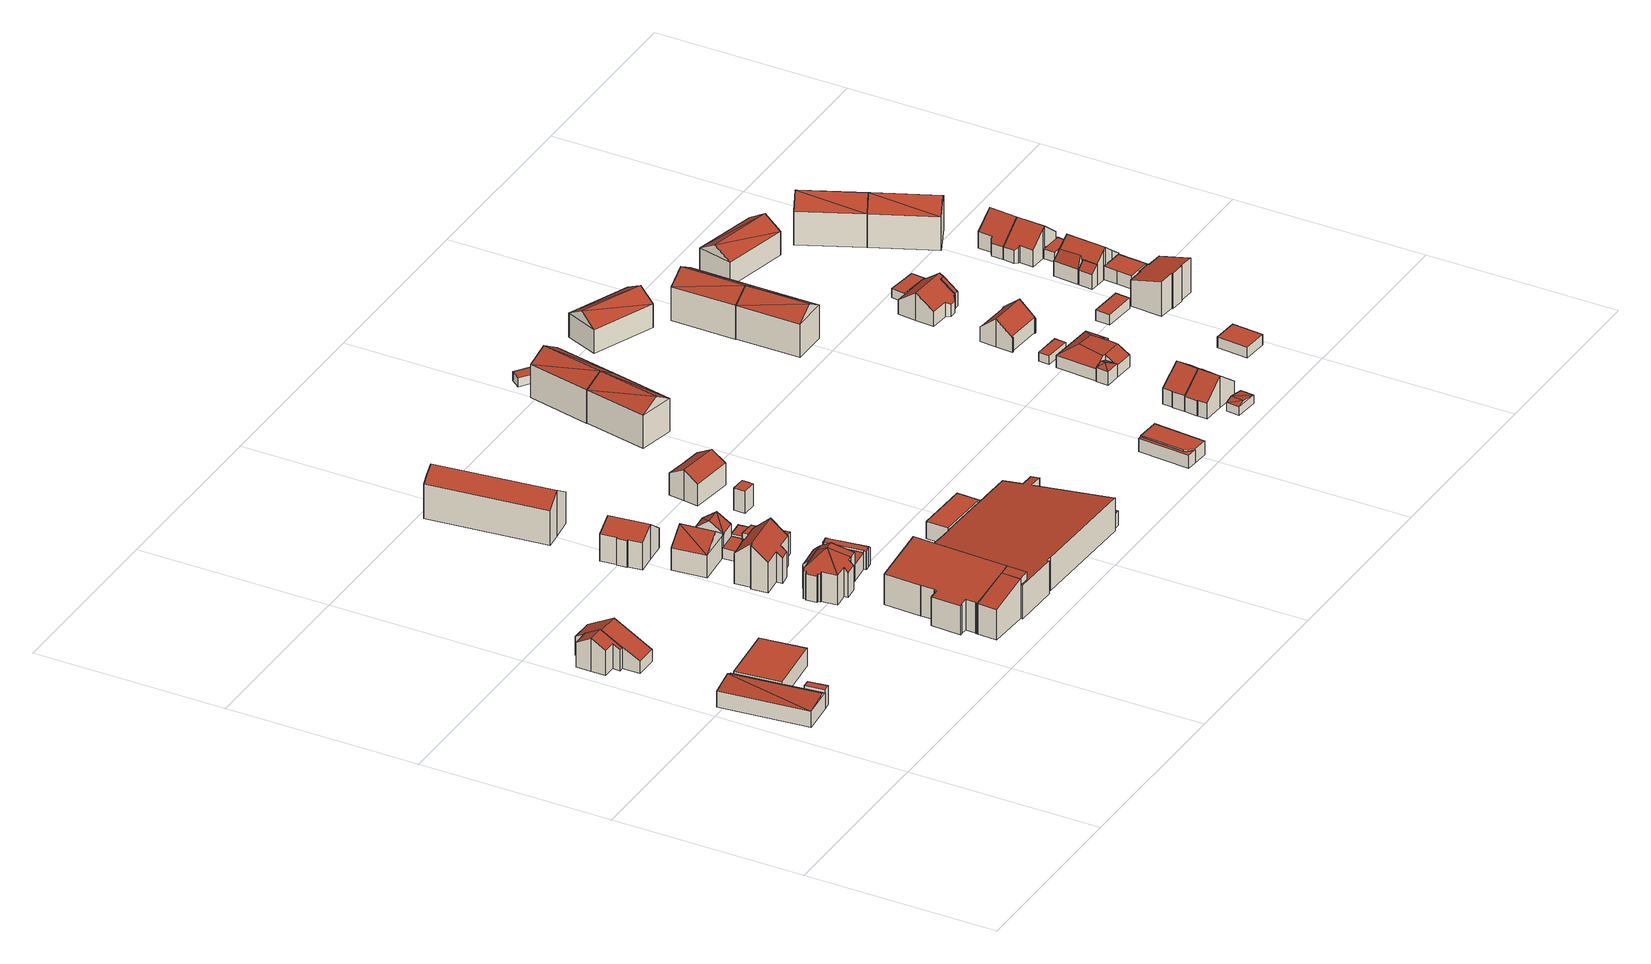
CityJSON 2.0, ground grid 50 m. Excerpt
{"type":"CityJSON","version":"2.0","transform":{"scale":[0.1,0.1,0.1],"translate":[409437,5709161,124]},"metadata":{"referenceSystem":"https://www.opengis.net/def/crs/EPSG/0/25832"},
"CityObjects":{
"building1":{"type":"Building","attributes":{"Gemeindeschluessel":"05978036","Geometrietyp2DReferenz":"3000","function":"31001_2000"},"children":["building1-1","building1-2"]},
"building1-1":{"type":"BuildingPart","attributes":{"roofType":"3100","measuredHeight":5.03},"parents":["building1"],"geometry":[{"type":"MultiSurface","lod":"2","boundaries":[[[0,1,2,3]],[[1,4,5,2]],[[6,7,8,9]],[[7,10,11,8]],[[10,12,13,11]],[[12,0,3,13]],[[12,14,6,4,1,0]],[[12,15,14]],[[7,14,15]],[[15,10,7]],[[6,14,7]],[[15,12,10]],[[3,2,5,9,8,11,13]],[[9,5,4,6]]],"semantics":{"surfaces":[{"type":"WallSurface"},{"type":"RoofSurface"},{"type":"GroundSurface"},{"type":"ClosureSurface"}],"values":[0,0,0,0,0,0,1,1,1,1,0,0,2,3]}}]},
"building1-2":{"type":"BuildingPart","attributes":{"roofType":"1000","measuredHeight":5.09},"parents":["building1"],"geometry":[{"type":"MultiSurface","lod":"2","boundaries":[[[16,17,18,5,4]],[[17,19,20,18]],[[19,21,6,9,20]],[[21,19,17,16]],[[5,18,20,9]],[[4,6,21,16]],[[4,5,9,6]]],"semantics":{"surfaces":[{"type":"WallSurface"},{"type":"RoofSurface"},{"type":"GroundSurface"},{"type":"ClosureSurface"}],"values":[0,0,0,1,2,0,3]}}]},
"building2":{"type":"Building","attributes":{"Gemeindeschluessel":"05978036","Geometrietyp2DReferenz":"3000","function":"51009_1610","roofType":"1000","measuredHeight":4.84},"geometry":[{"type":"MultiSurface","lod":"2","boundaries":[[[22,23,24,3]],[[23,25,26,24]],[[25,27,2,26]],[[27,22,3,2]],[[27,25,23,22]],[[3,24,26,2]]],"semantics":{"surfaces":[{"type":"WallSurface"},{"type":"RoofSurface"},{"type":"GroundSurface"}],"values":[0,0,0,0,1,2]}}]},
"building3":{"type":"Building","attributes":{"Gemeindeschluessel":"05978036","Geometrietyp2DReferenz":"3000","function":"31001_1000"},"children":["building3-1","building3-2"]},
"building3-1":{"type":"BuildingPart","attributes":{"roofType":"3100","measuredHeight":8.89},"parents":["building3"],"geometry":[{"type":"MultiSurface","lod":"2","boundaries":[[[28,29,30]],[[31,32,33,34]],[[32,35,36,33]],[[35,37,38,36]],[[37,39,40,38]],[[39,41,42,40]],[[41,28,30,42]],[[37,35,32,31,43,44,45]],[[45,28,41,39,37]],[[30,46,47,34,33,36,38,40,42]],[[48,29,28,45]],[[46,30,29,48]],[[44,48,45]],[[31,34,47,43]],[[43,47,46,48,44]]],"semantics":{"surfaces":[{"type":"WallSurface"},{"type":"RoofSurface"},{"type":"GroundSurface"},{"type":"ClosureSurface"}],"values":[0,0,0,0,0,0,0,1,1,2,0,3,0,3,3]}}]},
"building3-2":{"type":"BuildingPart","attributes":{"roofType":"3100","measuredHeight":8.89},"parents":["building3"],"geometry":[{"type":"MultiSurface","lod":"2","boundaries":[[[49,50,51,52]],[[50,53,54,51]],[[53,55,56,54]],[[55,57,31,34,56]],[[29,58,59,30]],[[58,49,52,59]],[[60,57,55,53]],[[53,50,49,58,29,48,44,60]],[[52,51,54,56,34,47,46,30,59]],[[43,31,57,60]],[[47,34,31,43]],[[44,43,60]],[[29,30,46,48]],[[48,46,47,43,44]]],"semantics":{"surfaces":[{"type":"WallSurface"},{"type":"RoofSurface"},{"type":"GroundSurface"},{"type":"ClosureSurface"}],"values":[0,0,0,0,0,0,1,1,2,0,3,0,3,3]}}]},
"building4":{"type":"Building","attributes":{"Gemeindeschluessel":"05978036","Geometrietyp2DReferenz":"3000","function":"31001_1000","roofType":"3100","measuredHeight":11.8},"geometry":[{"type":"MultiSurface","lod":"2","boundaries":[[[61,62,63,64]],[[62,65,66,63]],[[65,67,68,66]],[[67,69,70,68]],[[69,71,72,70]],[[71,73,74,72]],[[73,75,76,74]],[[75,77,78,76]],[[77,79,80,78]],[[79,81,82,80]],[[81,83,84,82]],[[83,85,86,84]],[[85,87,88,86]],[[87,89,90,88]],[[89,91,92,90]],[[91,93,94,92]],[[93,95,96,94]],[[95,61,64,96]],[[91,89,87,85,83,81,79,77,75,73,71]],[[71,69,67,65,62,61,95,93,91]],[[64,63,66,68,70,72,74,76,78,80,82,84,86,88,90,92,94,96]]],"semantics":{"surfaces":[{"type":"WallSurface"},{"type":"RoofSurface"},{"type":"GroundSurface"}],"values":[0,0,0,0,0,0,0,0,0,0,0,0,0,0,0,0,0,0,1,1,2]}}]},
"building5":{"type":"Building","attributes":{"Gemeindeschluessel":"05978036","Geometrietyp2DReferenz":"3000","function":"31001_1000"},"children":["building5-1","building5-2","building5-3","building5-4"]},
"building5-1":{"type":"BuildingPart","attributes":{"roofType":"3200","measuredHeight":12.11},"parents":["building5"],"geometry":[{"type":"MultiSurface","lod":"2","boundaries":[[[97,98,99,100]],[[98,101,102,99]],[[101,103,104,102]],[[103,105,106,104]],[[105,107,108,106]],[[107,109,110,108]],[[109,111,112,110]],[[111,113,114,112]],[[113,115,116,114]],[[115,117,118,116]],[[117,119,120,118]],[[121,122,123,124,125]],[[122,126,127,123]],[[126,128,129,127]],[[128,97,100,129]],[[121,130,131]],[[117,115,113,111,109,107,105,103,101,132]],[[130,133,132,131]],[[133,119,117,132]],[[122,121,131,132]],[[101,98,97,128,126,122,132]],[[100,99,102,104,106,108,110,112,114,116,118,120,134,135,124,123,127,129]],[[134,120,119,133]],[[134,133,130,136,135]],[[125,136,130,121]],[[124,135,136,125]]],"semantics":{"surfaces":[{"type":"WallSurface"},{"type":"RoofSurface"},{"type":"GroundSurface"},{"type":"ClosureSurface"}],"values":[0,0,0,0,0,0,0,0,0,0,0,0,0,0,0,1,1,1,1,1,1,2,3,3,0,3]}}]},
"building5-2":{"type":"BuildingPart","attributes":{"roofType":"2100","measuredHeight":7.97},"parents":["building5"],"geometry":[{"type":"MultiSurface","lod":"2","boundaries":[[[137,138,139,140,141]],[[142,143,120,119]],[[142,137,141,143]],[[142,119,130,138,137]],[[141,140,135,134,120,143]],[[136,139,138,130]],[[140,139,136,135]],[[133,130,119]],[[119,120,134,133]],[[134,135,136,130,133]]],"semantics":{"surfaces":[{"type":"WallSurface"},{"type":"RoofSurface"},{"type":"GroundSurface"},{"type":"ClosureSurface"}],"values":[0,0,0,1,2,0,3,0,3,3]}}]},
"building5-3":{"type":"BuildingPart","attributes":{"roofType":"5000","measuredHeight":5.47},"parents":["building5"],"geometry":[{"type":"MultiSurface","lod":"2","boundaries":[[[144,145,146,147,148]],[[149,150,151,152,153]],[[150,154,155,151]],[[154,156,157,155]],[[156,158,159,157]],[[158,160,161,159]],[[160,162,163,161]],[[162,164,165,163]],[[164,166,167,165]],[[166,168,169,167]],[[168,170,171,169]],[[170,172,173,171]],[[172,144,148,173]],[[170,168,166,164,162,160,158,156]],[[156,154,150,149,174,145,144,172,170]],[[147,175,152,151,155,157,159,161,163,165,167,169,171,173,148]],[[176,146,145,174]],[[176,175,147,146]],[[149,153,176,174]],[[153,152,175,176]]],"semantics":{"surfaces":[{"type":"WallSurface"},{"type":"RoofSurface"},{"type":"GroundSurface"},{"type":"ClosureSurface"}],"values":[0,0,0,0,0,0,0,0,0,0,0,0,0,1,1,2,0,3,0,3]}}]},
"building5-4":{"type":"BuildingPart","attributes":{"roofType":"1000","measuredHeight":4.48},"parents":["building5"],"geometry":[{"type":"MultiSurface","lod":"2","boundaries":[[[146,125,124,147]],[[139,177,178,140]],[[177,179,180,178]],[[179,153,152,180]],[[153,179,177,139,136,125,146,176]],[[175,147,124,135,140,178,180,152]],[[147,175,176,146]],[[135,124,125,136]],[[140,135,136,139]],[[175,152,153,176]]],"semantics":{"surfaces":[{"type":"WallSurface"},{"type":"RoofSurface"},{"type":"GroundSurface"},{"type":"ClosureSurface"}],"values":[0,0,0,0,1,2,3,3,3,3]}}]},
"building6":{"type":"Building","attributes":{"Gemeindeschluessel":"05978036","Geometrietyp2DReferenz":"3000","function":"31001_1000","roofType":"3100","measuredHeight":9.4},"geometry":[{"type":"MultiSurface","lod":"2","boundaries":[[[181,182,183,184]],[[182,185,186,183]],[[185,187,188,186]],[[187,189,190,188]],[[189,191,192,190]],[[191,193,194,192]],[[193,195,196,194]],[[195,197,198,196]],[[197,199,200,198]],[[199,181,184,200]],[[195,193,191,189]],[[189,187,185,182,181,199,197,195]],[[184,183,186,188,190,192,194,196,198,200]]],"semantics":{"surfaces":[{"type":"WallSurface"},{"type":"RoofSurface"},{"type":"GroundSurface"}],"values":[0,0,0,0,0,0,0,0,0,0,1,1,2]}}]},
"building7":{"type":"Building","attributes":{"Gemeindeschluessel":"05978036","Geometrietyp2DReferenz":"3000","function":"31001_1000"},"children":["building7-1","building7-2"]},
"building7-1":{"type":"BuildingPart","attributes":{"roofType":"3100","measuredHeight":8.68},"parents":["building7"],"geometry":[{"type":"MultiSurface","lod":"2","boundaries":[[[201,202,203,204]],[[201,205,206,202]],[[205,207,208,206]],[[205,201,209]],[[204,207,210]],[[201,210,209]],[[210,201,204]],[[209,207,205]],[[207,209,210]],[[203,202,206,208]],[[204,203,208,207]]],"semantics":{"surfaces":[{"type":"WallSurface"},{"type":"RoofSurface"},{"type":"GroundSurface"},{"type":"ClosureSurface"}],"values":[0,0,0,0,0,1,1,1,1,2,3]}}]},
"building7-2":{"type":"BuildingPart","attributes":{"roofType":"3100","measuredHeight":9.6},"parents":["building7"],"geometry":[{"type":"MultiSurface","lod":"2","boundaries":[[[211,212,213,214]],[[212,204,203,213]],[[207,215,216,208]],[[215,217,218,216]],[[217,211,214,218]],[[217,219,220]],[[220,211,217]],[[212,219,221,207,204]],[[212,220,219]],[[215,221,219,217]],[[207,221,215]],[[211,220,212]],[[214,213,203,208,216,218]],[[208,203,204,207]]],"semantics":{"surfaces":[{"type":"WallSurface"},{"type":"RoofSurface"},{"type":"GroundSurface"},{"type":"ClosureSurface"}],"values":[0,0,0,0,0,1,1,1,1,0,0,0,2,3]}}]},
"building8":{"type":"Building","attributes":{"Geometrietyp2DReferenz":"3000","Gemeindeschluessel":"05978036","function":"31001_2460","roofType":"1000","measuredHeight":2.81},"geometry":[{"type":"MultiSurface","lod":"2","boundaries":[[[222,223,216,224]],[[223,225,206,216]],[[225,226,227,206]],[[226,228,229,227]],[[228,222,224,229]],[[228,226,225,223,222]],[[224,216,206,227,229]]],"semantics":{"surfaces":[{"type":"WallSurface"},{"type":"RoofSurface"},{"type":"GroundSurface"}],"values":[0,0,0,0,0,1,2]}}]},
"building9":{"type":"Building","attributes":{"Gemeindeschluessel":"05978036","Geometrietyp2DReferenz":"3000","function":"31001_9998","roofType":"2100","measuredHeight":6},"geometry":[{"type":"MultiSurface","lod":"2","boundaries":[[[230,231,232,233]],[[231,234,235,232]],[[234,236,237,235]],[[236,230,233,237]],[[236,234,231,230]],[[233,232,235,237]]],"semantics":{"surfaces":[{"type":"WallSurface"},{"type":"RoofSurface"},{"type":"GroundSurface"}],"values":[0,0,0,0,1,2]}}]},
"building10":{"type":"Building","attributes":{"Gemeindeschluessel":"05978036","Geometrietyp2DReferenz":"3000","function":"31001_9998","roofType":"1000","measuredHeight":6},"geometry":[{"type":"MultiSurface","lod":"2","boundaries":[[[238,239,240,241]],[[239,242,243,240]],[[242,244,245,243]],[[244,246,247,245]],[[246,248,249,247]],[[248,238,241,249]],[[248,246,244,242,239,238]],[[241,240,243,245,247,249]]],"semantics":{"surfaces":[{"type":"WallSurface"},{"type":"RoofSurface"},{"type":"GroundSurface"}],"values":[0,0,0,0,0,0,1,2]}}]},
"building11":{"type":"Building","attributes":{"Gemeindeschluessel":"05978036","Geometrietyp2DReferenz":"3000","function":"51009_1610","roofType":"1000","measuredHeight":3},"geometry":[{"type":"MultiSurface","lod":"2","boundaries":[[[250,251,252,253]],[[251,254,255,252]],[[254,256,257,255]],[[256,258,259,257]],[[258,250,253,259]],[[258,256,254,251,250]],[[253,252,255,257,259]]],"semantics":{"surfaces":[{"type":"WallSurface"},{"type":"RoofSurface"},{"type":"GroundSurface"}],"values":[0,0,0,0,0,1,2]}}]},
"building12":{"type":"Building","attributes":{"Gemeindeschluessel":"05978036","Geometrietyp2DReferenz":"3000","function":"31001_2000"},"children":["building12-1","building12-2","building12-3","building12-4","building12-5"]},
"building12-1":{"type":"BuildingPart","attributes":{"roofType":"2100","measuredHeight":11.06},"parents":["building12"],"geometry":[{"type":"MultiSurface","lod":"2","boundaries":[[[260,261,262,263]],[[261,264,265,262]],[[264,266,267,265]],[[266,268,269,267]],[[268,270,271,269]],[[270,272,273,274,271]],[[275,276,277,278]],[[276,279,280,277]],[[279,281,282,280]],[[281,283,284,282]],[[283,285,286,284]],[[285,287,288,286]],[[287,289,290,288]],[[289,291,292,290]],[[291,293,294,292]],[[293,260,263,294]],[[293,291,289,287,285,283,281,279,276,275,295,296,272,270,268,266,264,261,260]],[[263,262,265,267,269,271,274,297,298,278,277,280,282,284,286,288,290,292,294]],[[299,273,272,296]],[[299,297,274,273]],[[275,278,298,295]],[[295,298,297,299,296]]],"semantics":{"surfaces":[{"type":"WallSurface"},{"type":"RoofSurface"},{"type":"GroundSurface"},{"type":"ClosureSurface"}],"values":[0,0,0,0,0,0,0,0,0,0,0,0,0,0,0,0,1,2,0,3,3,3]}}]},
"building12-2":{"type":"BuildingPart","attributes":{"roofType":"2100","measuredHeight":10.53},"parents":["building12"],"geometry":[{"type":"MultiSurface","lod":"2","boundaries":[[[300,275,278,301]],[[302,303,304,305]],[[303,300,301,304]],[[303,302,295,275,300]],[[301,278,298,305,304]],[[298,278,275,295]],[[302,305,298,295]]],"semantics":{"surfaces":[{"type":"WallSurface"},{"type":"RoofSurface"},{"type":"GroundSurface"},{"type":"ClosureSurface"}],"values":[0,0,0,1,2,3,3]}}]},
"building12-3":{"type":"BuildingPart","attributes":{"roofType":"2100","measuredHeight":8.98},"parents":["building12"],"geometry":[{"type":"MultiSurface","lod":"2","boundaries":[[[273,306,307,274]],[[306,308,309,307]],[[308,310,311,309]],[[310,312,313,311]],[[314,315,316,317]],[[315,318,319,316]],[[318,320,321,319]],[[320,322,323,321]],[[322,324,325,323]],[[324,326,327,325]],[[326,328,329,327]],[[328,330,331,329]],[[330,332,333,331]],[[332,334,335,333]],[[334,336,337,335]],[[336,338,339,337]],[[338,340,341,339]],[[340,342,305,341]],[[342,340,338,336,334,332,330,328,326,324,322,320,318,315,314,312,310,308,306,273,299,343]],[[344,297,274,307,309,311,313,317,316,319,321,323,325,327,329,331,333,335,337,339,341,305]],[[299,297,344,343]],[[273,274,297,299]],[[317,313,312,314]],[[344,305,342,343]]],"semantics":{"surfaces":[{"type":"WallSurface"},{"type":"RoofSurface"},{"type":"GroundSurface"},{"type":"ClosureSurface"}],"values":[0,0,0,0,0,0,0,0,0,0,0,0,0,0,0,0,0,0,1,2,3,3,3,3]}}]},
"building12-4":{"type":"BuildingPart","attributes":{"roofType":"2100","measuredHeight":11.06},"parents":["building12"],"geometry":[{"type":"MultiSurface","lod":"2","boundaries":[[[296,295,302,345]],[[344,305,298,297]],[[302,342,343,345]],[[342,305,344,343]],[[295,298,305,342,302]],[[297,298,295,296,299]],[[343,299,296,345]],[[343,344,297,299]]],"semantics":{"surfaces":[{"type":"RoofSurface"},{"type":"GroundSurface"},{"type":"WallSurface"},{"type":"ClosureSurface"}],"values":[0,1,2,3,3,3,2,3]}}]},
"building12-5":{"type":"BuildingPart","attributes":{"roofType":"1000","measuredHeight":4.68},"parents":["building12"],"geometry":[{"type":"MultiSurface","lod":"2","boundaries":[[[346,347,348,313,312]],[[347,349,350,348]],[[349,351,352,350]],[[351,353,314,317,352]],[[353,351,349,347,346]],[[313,348,350,352,317]],[[312,314,353,346]],[[312,313,317,314]]],"semantics":{"surfaces":[{"type":"WallSurface"},{"type":"RoofSurface"},{"type":"GroundSurface"},{"type":"ClosureSurface"}],"values":[0,0,0,0,1,2,0,3]}}]},
"building13":{"type":"Building","attributes":{"Gemeindeschluessel":"05978036","Geometrietyp2DReferenz":"3000","function":"31001_1000","roofType":"3100","measuredHeight":12.17},"geometry":[{"type":"MultiSurface","lod":"2","boundaries":[[[354,355,356,357]],[[355,358,359,356]],[[358,360,361,359]],[[360,362,363,361]],[[362,364,365,363]],[[364,366,367,365]],[[366,368,369,367]],[[368,370,371,369]],[[370,354,357,371]],[[366,364,362,360,358,355]],[[355,354,370,368,366]],[[357,356,359,361,363,365,367,369,371]]],"semantics":{"surfaces":[{"type":"WallSurface"},{"type":"RoofSurface"},{"type":"GroundSurface"}],"values":[0,0,0,0,0,0,0,0,0,1,1,2]}}]},
"building14":{"type":"Building","attributes":{"Gemeindeschluessel":"05978036","Geometrietyp2DReferenz":"3000","function":"31001_9998"},"children":["building14-1","building14-2"]},
"building14-1":{"type":"BuildingPart","attributes":{"roofType":"9999","measuredHeight":6},"parents":["building14"],"geometry":[{"type":"MultiSurface","lod":"2","boundaries":[[[372,373,374,375,376]],[[376,375,377,378]],[[375,374,379,377]],[[374,373,380,381,379]],[[382,380,373,372]],[[372,376,378,383,382]],[[382,383,381,380]],[[378,377,379,381,383]]],"semantics":{"surfaces":[{"type":"RoofSurface"},{"type":"WallSurface"},{"type":"GroundSurface"}],"values":[0,1,1,1,1,1,1,2]}}]},
"building14-2":{"type":"BuildingPart","attributes":{"roofType":"2100","measuredHeight":2.49},"parents":["building14"],"geometry":[{"type":"MultiSurface","lod":"2","boundaries":[[[380,384,385,381]],[[384,386,387,385]],[[386,382,383,387]],[[382,386,384,380]],[[381,385,387,383]],[[381,383,382,380]]],"semantics":{"surfaces":[{"type":"WallSurface"},{"type":"RoofSurface"},{"type":"GroundSurface"},{"type":"ClosureSurface"}],"values":[0,0,0,1,2,3]}}]},
"building15":{"type":"Building","attributes":{"Gemeindeschluessel":"05978036","Geometrietyp2DReferenz":"3000","function":"31001_1000","roofType":"3100","measuredHeight":8.2},"geometry":[{"type":"MultiSurface","lod":"2","boundaries":[[[388,389,390,391]],[[389,392,393,390]],[[392,394,395,393]],[[394,396,397,395]],[[396,398,399,397]],[[398,400,401,399]],[[400,402,403,401]],[[402,404,405,403]],[[404,406,407,405]],[[406,388,391,407]],[[402,400,398,396,394,392,389,388]],[[388,406,404,402]],[[391,390,393,395,397,399,401,403,405,407]]],"semantics":{"surfaces":[{"type":"WallSurface"},{"type":"RoofSurface"},{"type":"GroundSurface"}],"values":[0,0,0,0,0,0,0,0,0,0,1,1,2]}}]},
"building16":{"type":"Building","attributes":{"Gemeindeschluessel":"05978036","Geometrietyp2DReferenz":"3000","function":"51009_1610","roofType":"2100","measuredHeight":3.84},"geometry":[{"type":"MultiSurface","lod":"2","boundaries":[[[408,409,410,411]],[[409,412,413,410]],[[412,414,415,413]],[[414,416,417,415]],[[416,408,411,417]],[[416,414,412,409,408]],[[411,410,413,415,417]]],"semantics":{"surfaces":[{"type":"WallSurface"},{"type":"RoofSurface"},{"type":"GroundSurface"}],"values":[0,0,0,0,0,1,2]}}]},
"building17":{"type":"Building","attributes":{"Gemeindeschluessel":"05978036","Geometrietyp2DReferenz":"3000","function":"31001_1000","roofType":"3100","measuredHeight":11.76},"geometry":[{"type":"MultiSurface","lod":"2","boundaries":[[[418,419,420,421]],[[419,422,423,420]],[[422,424,425,423]],[[424,418,421,425]],[[422,419,426]],[[418,424,427]],[[427,419,418]],[[419,427,426]],[[424,426,427]],[[426,424,422]],[[421,420,423,425]]],"semantics":{"surfaces":[{"type":"WallSurface"},{"type":"RoofSurface"},{"type":"GroundSurface"}],"values":[0,0,0,0,0,0,1,1,1,1,2]}}]},
"building18":{"type":"Building","attributes":{"Gemeindeschluessel":"05978036","Geometrietyp2DReferenz":"3000","function":"51009_1610","roofType":"1000","measuredHeight":3.51},"geometry":[{"type":"MultiSurface","lod":"2","boundaries":[[[428,429,430,431]],[[429,432,433,430]],[[432,434,435,433]],[[434,436,437,435]],[[436,428,431,437]],[[436,434,432,429,428]],[[431,430,433,435,437]]],"semantics":{"surfaces":[{"type":"WallSurface"},{"type":"RoofSurface"},{"type":"GroundSurface"}],"values":[0,0,0,0,0,1,2]}}]},
"building19":{"type":"Building","attributes":{"Gemeindeschluessel":"05978036","Geometrietyp2DReferenz":"3000","function":"31001_2000","roofType":"1000","measuredHeight":3.8},"geometry":[{"type":"MultiSurface","lod":"2","boundaries":[[[438,439,440,441]],[[439,442,435,440]],[[442,443,433,435]],[[443,444,430,433]],[[444,438,441,430]],[[444,443,442,439,438]],[[441,440,435,433,430]]],"semantics":{"surfaces":[{"type":"WallSurface"},{"type":"RoofSurface"},{"type":"GroundSurface"}],"values":[0,0,0,0,0,1,2]}}]},
"building20":{"type":"Building","attributes":{"Gemeindeschluessel":"05978036","Geometrietyp2DReferenz":"3000","function":"31001_1000","roofType":"3100","measuredHeight":11.83},"geometry":[{"type":"MultiSurface","lod":"2","boundaries":[[[424,445,446,447]],[[445,448,449,446]],[[448,418,450,449]],[[418,424,447,450]],[[448,445,451]],[[424,418,427]],[[445,427,451]],[[427,445,424]],[[451,418,448]],[[418,451,427]],[[447,446,449,450]]],"semantics":{"surfaces":[{"type":"WallSurface"},{"type":"RoofSurface"},{"type":"GroundSurface"}],"values":[0,0,0,0,0,0,1,1,1,1,2]}}]},
"building21":{"type":"Building","attributes":{"Gemeindeschluessel":"05978036","Geometrietyp2DReferenz":"3000","function":"31001_2460","roofType":"1000","measuredHeight":2.39},"geometry":[{"type":"MultiSurface","lod":"2","boundaries":[[[452,453,454,455]],[[453,456,457,454]],[[456,458,459,457]],[[458,452,455,459]],[[458,456,453,452]],[[455,454,457,459]]],"semantics":{"surfaces":[{"type":"WallSurface"},{"type":"RoofSurface"},{"type":"GroundSurface"}],"values":[0,0,0,0,1,2]}}]},
"building22":{"type":"Building","attributes":{"Gemeindeschluessel":"05978036","Geometrietyp2DReferenz":"3000","function":"31001_2460","roofType":"3100","measuredHeight":3.01},"geometry":[{"type":"MultiSurface","lod":"2","boundaries":[[[460,461,462,463]],[[461,464,465,462]],[[464,466,467,465]],[[466,460,463,467]],[[464,461,468]],[[460,466,469]],[[469,461,460]],[[461,469,468]],[[466,468,469]],[[468,466,464]],[[463,462,465,467]]],"semantics":{"surfaces":[{"type":"WallSurface"},{"type":"RoofSurface"},{"type":"GroundSurface"}],"values":[0,0,0,0,0,0,1,1,1,1,2]}}]},
"building23":{"type":"Building","attributes":{"Gemeindeschluessel":"05978036","Geometrietyp2DReferenz":"3000","function":"31001_1000","roofType":"3100","measuredHeight":8.59},"geometry":[{"type":"MultiSurface","lod":"2","boundaries":[[[470,471,472,473]],[[471,474,475,472]],[[474,476,477,475]],[[476,478,479,477]],[[478,480,481,479]],[[480,482,483,481]],[[482,484,485,483]],[[484,486,487,485]],[[486,488,489,487]],[[488,470,473,489]],[[484,482,480,478,476,474]],[[474,471,470,488,486,484]],[[473,472,475,477,479,481,483,485,487,489]]],"semantics":{"surfaces":[{"type":"WallSurface"},{"type":"RoofSurface"},{"type":"GroundSurface"}],"values":[0,0,0,0,0,0,0,0,0,0,1,1,2]}}]},
"building24":{"type":"Building","attributes":{"Gemeindeschluessel":"05978036","Geometrietyp2DReferenz":"3000","function":"31001_1000","roofType":"3100","measuredHeight":8.49},"geometry":[{"type":"MultiSurface","lod":"2","boundaries":[[[490,491,477,492]],[[491,493,475,477]],[[493,494,472,475]],[[494,495,496,472]],[[495,497,498,496]],[[497,499,500,498]],[[499,501,502,500]],[[501,503,504,502]],[[503,505,506,504]],[[505,490,492,506]],[[501,499,497,495,494,493]],[[493,491,490,505,503,501]],[[492,477,475,472,496,498,500,502,504,506]]],"semantics":{"surfaces":[{"type":"WallSurface"},{"type":"RoofSurface"},{"type":"GroundSurface"}],"values":[0,0,0,0,0,0,0,0,0,0,1,1,2]}}]},
"building25":{"type":"Building","attributes":{"Gemeindeschluessel":"05978036","Geometrietyp2DReferenz":"3000","function":"51009_1610","roofType":"5000","measuredHeight":4.5},"geometry":[{"type":"MultiSurface","lod":"2","boundaries":[[[507,508,509,510]],[[508,511,512,509]],[[511,513,514,512]],[[513,507,510,514]],[[511,508,515]],[[507,513,516]],[[516,508,507]],[[508,516,515]],[[513,515,516]],[[515,513,511]],[[510,509,512,514]]],"semantics":{"surfaces":[{"type":"WallSurface"},{"type":"RoofSurface"},{"type":"GroundSurface"}],"values":[0,0,0,0,1,0,1,1,1,1,2]}}]},
"building26":{"type":"Building","attributes":{"Gemeindeschluessel":"05978036","Geometrietyp2DReferenz":"3000","function":"31001_1000","roofType":"3100","measuredHeight":9.17},"geometry":[{"type":"MultiSurface","lod":"2","boundaries":[[[517,518,519,520]],[[518,521,522,519]],[[521,523,524,522]],[[523,517,520,524]],[[521,518,525]],[[517,523,526]],[[517,525,518]],[[525,517,526]],[[526,521,525]],[[521,526,523]],[[520,519,522,524]]],"semantics":{"surfaces":[{"type":"WallSurface"},{"type":"RoofSurface"},{"type":"GroundSurface"}],"values":[0,0,0,0,0,0,1,1,1,1,2]}}]},
"building27":{"type":"Building","attributes":{"Gemeindeschluessel":"05978036","Geometrietyp2DReferenz":"3000","function":"31001_1000","roofType":"5000","measuredHeight":5.6},"geometry":[{"type":"MultiSurface","lod":"2","boundaries":[[[527,528,529,530]],[[528,531,532,529]],[[531,533,534,532]],[[533,535,536,534]],[[535,537,538,536]],[[537,539,540,538]],[[539,541,542,540]],[[541,543,544,542]],[[543,545,546,544]],[[545,527,530,546]],[[547,548,545,543]],[[548,549,550,527,545]],[[551,537,535,552]],[[543,541,553,547]],[[553,551,552,549,548,547]],[[537,551,539]],[[539,551,553,541]],[[531,549,552,533]],[[533,552,535]],[[528,550,549,531]],[[527,550,528]],[[530,529,532,534,536,538,540,542,544,546]]],"semantics":{"surfaces":[{"type":"WallSurface"},{"type":"RoofSurface"},{"type":"GroundSurface"}],"values":[0,0,0,0,0,0,0,0,0,0,1,1,1,1,1,0,0,0,0,0,0,2]}}]},
"building28":{"type":"Building","attributes":{"Gemeindeschluessel":"05978036","Geometrietyp2DReferenz":"3000","function":"31001_2460","roofType":"1000","measuredHeight":2.3},"geometry":[{"type":"MultiSurface","lod":"2","boundaries":[[[554,555,556,557]],[[555,558,559,556]],[[558,560,561,559]],[[560,554,557,561]],[[560,558,555,554]],[[557,556,559,561]]],"semantics":{"surfaces":[{"type":"WallSurface"},{"type":"RoofSurface"},{"type":"GroundSurface"}],"values":[0,0,0,0,1,2]}}]},
"building29":{"type":"Building","attributes":{"Gemeindeschluessel":"05978036","Geometrietyp2DReferenz":"3000","function":"31001_1000","roofType":"3100","measuredHeight":11.93},"geometry":[{"type":"MultiSurface","lod":"2","boundaries":[[[562,563,564,565]],[[563,566,567,564]],[[566,568,569,567]],[[568,562,565,569]],[[566,563,570]],[[562,568,571]],[[571,563,562]],[[563,571,570]],[[568,570,571]],[[570,568,566]],[[565,564,567,569]]],"semantics":{"surfaces":[{"type":"WallSurface"},{"type":"RoofSurface"},{"type":"GroundSurface"}],"values":[0,0,0,0,0,0,1,1,1,1,2]}}]},
"building30":{"type":"Building","attributes":{"Gemeindeschluessel":"05978036","Geometrietyp2DReferenz":"3000","function":"31001_1000","roofType":"3100","measuredHeight":7.59},"geometry":[{"type":"MultiSurface","lod":"2","boundaries":[[[572,573,574,575]],[[573,576,577,574]],[[576,578,579,577]],[[578,580,581,579]],[[580,582,583,581]],[[582,584,585,583]],[[584,586,587,585]],[[586,588,589,587]],[[588,590,591,589]],[[590,592,593,591]],[[592,594,595,593]],[[594,596,597,595]],[[596,598,599,597]],[[598,572,575,599]],[[594,592,590,588,586,584,582,580]],[[580,578,576,573,572,598,596,594]],[[575,574,577,579,581,583,585,587,589,591,593,595,597,599]]],"semantics":{"surfaces":[{"type":"WallSurface"},{"type":"RoofSurface"},{"type":"GroundSurface"}],"values":[0,0,0,0,0,0,0,0,0,0,0,0,0,0,1,1,2]}}]},
"building31":{"type":"Building","attributes":{"Gemeindeschluessel":"05978036","Geometrietyp2DReferenz":"3000","function":"31001_1000","roofType":"3100","measuredHeight":11.95},"geometry":[{"type":"MultiSurface","lod":"2","boundaries":[[[568,600,601,602]],[[600,603,604,601]],[[603,562,605,604]],[[562,568,602,605]],[[603,600,606]],[[568,562,571]],[[600,571,606]],[[571,600,568]],[[606,562,603]],[[562,606,571]],[[602,601,604,605]]],"semantics":{"surfaces":[{"type":"WallSurface"},{"type":"RoofSurface"},{"type":"GroundSurface"}],"values":[0,0,0,0,0,0,1,1,1,1,2]}}]},
"building32":{"type":"Building","attributes":{"Gemeindeschluessel":"05978036","Geometrietyp2DReferenz":"3000","function":"31001_2460","roofType":"1000","measuredHeight":2.82},"geometry":[{"type":"MultiSurface","lod":"2","boundaries":[[[607,608,609,610]],[[608,611,612,609]],[[611,613,614,612]],[[613,607,610,614]],[[613,611,608,607]],[[610,609,612,614]]],"semantics":{"surfaces":[{"type":"WallSurface"},{"type":"RoofSurface"},{"type":"GroundSurface"}],"values":[0,0,0,0,1,2]}}]},
"building33":{"type":"Building","attributes":{"Gemeindeschluessel":"05978036","Geometrietyp2DReferenz":"3000","function":"31001_1000","roofType":"3100","measuredHeight":7.46},"geometry":[{"type":"MultiSurface","lod":"2","boundaries":[[[615,616,617,618]],[[616,619,620,617]],[[619,621,622,620]],[[621,623,624,622]],[[623,625,626,624]],[[625,627,628,626]],[[627,629,630,628]],[[629,631,632,630]],[[631,633,634,632]],[[633,635,636,634]],[[635,637,638,636]],[[637,615,618,638]],[[633,631,629,627,625,623,621,619,616,615]],[[615,637,635,633]],[[618,617,620,622,624,626,628,630,632,634,636,638]]],"semantics":{"surfaces":[{"type":"WallSurface"},{"type":"RoofSurface"},{"type":"GroundSurface"}],"values":[0,0,0,0,0,0,0,0,0,0,0,0,1,1,2]}}]},
"building34":{"type":"Building","attributes":{"Gemeindeschluessel":"05978036","Geometrietyp2DReferenz":"3000","function":"51009_1610","roofType":"2100","measuredHeight":6.76},"geometry":[{"type":"MultiSurface","lod":"2","boundaries":[[[639,640,641,642]],[[640,643,644,641]],[[643,645,646,644]],[[645,639,642,646]],[[645,643,640,639]],[[642,641,644,646]]],"semantics":{"surfaces":[{"type":"WallSurface"},{"type":"RoofSurface"},{"type":"GroundSurface"}],"values":[0,0,0,0,1,2]}}]},
"building35":{"type":"Building","attributes":{"Gemeindeschluessel":"05978036","Geometrietyp2DReferenz":"3000","function":"31001_2460","roofType":"1000","measuredHeight":2.74},"geometry":[{"type":"MultiSurface","lod":"2","boundaries":[[[647,648,649,650]],[[648,651,652,649]],[[651,653,654,652]],[[653,647,650,654]],[[653,651,648,647]],[[650,649,652,654]]],"semantics":{"surfaces":[{"type":"WallSurface"},{"type":"RoofSurface"},{"type":"GroundSurface"}],"values":[0,0,0,0,1,2]}}]},
"building36":{"type":"Building","attributes":{"Gemeindeschluessel":"05978036","Geometrietyp2DReferenz":"3000","function":"31001_2460","roofType":"1000","measuredHeight":2.51},"geometry":[{"type":"MultiSurface","lod":"2","boundaries":[[[655,656,657,658]],[[656,659,660,657]],[[659,661,662,660]],[[661,655,658,662]],[[661,659,656,655]],[[658,657,660,662]]],"semantics":{"surfaces":[{"type":"WallSurface"},{"type":"RoofSurface"},{"type":"GroundSurface"}],"values":[0,0,0,0,1,2]}}]},
"building37":{"type":"Building","attributes":{"Gemeindeschluessel":"05978036","Geometrietyp2DReferenz":"3000","function":"31001_1000","roofType":"2100","measuredHeight":9.49},"geometry":[{"type":"MultiSurface","lod":"2","boundaries":[[[663,664,665,666]],[[664,667,668,665]],[[667,669,670,668]],[[669,671,672,670]],[[671,673,674,672]],[[673,675,676,674]],[[675,677,678,676]],[[677,679,680,678]],[[679,681,682,680]],[[681,683,684,682]],[[683,685,686,684]],[[685,663,666,686]],[[685,683,681,679,677,675,673,671,669,667,664,663]],[[666,665,668,670,672,674,676,678,680,682,684,686]]],"semantics":{"surfaces":[{"type":"WallSurface"},{"type":"RoofSurface"},{"type":"GroundSurface"}],"values":[0,0,0,0,0,0,0,0,0,0,0,0,1,2]}}]},
"building38":{"type":"Building","attributes":{"Gemeindeschluessel":"05978036","Geometrietyp2DReferenz":"3000","function":"51009_1610","roofType":"2100","measuredHeight":5.67},"geometry":[{"type":"MultiSurface","lod":"2","boundaries":[[[687,688,689,690]],[[688,691,692,689]],[[691,693,694,692]],[[693,687,690,694]],[[693,691,688,687]],[[690,689,692,694]]],"semantics":{"surfaces":[{"type":"WallSurface"},{"type":"RoofSurface"},{"type":"GroundSurface"}],"values":[0,0,0,0,1,2]}}]},
"building39":{"type":"Building","attributes":{"Gemeindeschluessel":"05978036","Geometrietyp2DReferenz":"3000","function":"31001_1000","roofType":"3100","measuredHeight":9.3},"geometry":[{"type":"MultiSurface","lod":"2","boundaries":[[[695,696,697,698]],[[696,699,700,697]],[[699,701,702,700]],[[701,695,698,702]],[[699,696,703]],[[695,701,704]],[[695,703,696]],[[703,695,704]],[[704,699,703]],[[699,704,701]],[[698,697,700,702]]],"semantics":{"surfaces":[{"type":"WallSurface"},{"type":"RoofSurface"},{"type":"GroundSurface"}],"values":[0,0,0,0,0,0,1,1,1,1,2]}}]},
"building40":{"type":"Building","attributes":{"Gemeindeschluessel":"05978036","Geometrietyp2DReferenz":"3000","function":"31001_2460","roofType":"1000","measuredHeight":3.63},"geometry":[{"type":"MultiSurface","lod":"2","boundaries":[[[705,706,707,708]],[[706,709,710,707]],[[709,711,712,710]],[[711,713,714,712]],[[713,715,716,714]],[[715,705,708,716]],[[715,713,711,709,706,705]],[[708,707,710,712,714,716]]],"semantics":{"surfaces":[{"type":"WallSurface"},{"type":"RoofSurface"},{"type":"GroundSurface"}],"values":[0,0,0,0,0,0,1,2]}}]},
"building41":{"type":"Building","attributes":{"Gemeindeschluessel":"05978036","Geometrietyp2DReferenz":"3000","function":"31001_1000"},"children":["building41-1","building41-2"]},
"building41-1":{"type":"BuildingPart","attributes":{"roofType":"5000","measuredHeight":7.28},"parents":["building41"],"geometry":[{"type":"MultiSurface","lod":"2","boundaries":[[[717,718,690,689]],[[718,719,720,690]],[[719,721,722,720]],[[723,721,719]],[[724,723,719,718]],[[724,718,717]],[[723,724,717,721]],[[689,690,720,722]],[[689,722,721,717]]],"semantics":{"surfaces":[{"type":"WallSurface"},{"type":"RoofSurface"},{"type":"GroundSurface"},{"type":"ClosureSurface"}],"values":[0,0,0,1,1,0,1,2,3]}}]},
"building41-2":{"type":"BuildingPart","attributes":{"roofType":"3100","measuredHeight":8.48},"parents":["building41"],"geometry":[{"type":"MultiSurface","lod":"2","boundaries":[[[725,726,727,728]],[[726,729,730,727]],[[729,731,732,730]],[[731,733,734,732]],[[733,735,736,734]],[[735,737,738,736]],[[737,691,692,738]],[[691,688,717,689,692]],[[739,740,741,722,721]],[[740,742,743,741]],[[742,744,745,743]],[[744,725,728,745]],[[740,739,688,691,737,735]],[[735,733,731,729,726,725,744,742,740]],[[728,727,730,732,734,736,738,692,689,722,741,743,745]],[[739,721,717,688]],[[721,722,689,717]]],"semantics":{"surfaces":[{"type":"WallSurface"},{"type":"RoofSurface"},{"type":"GroundSurface"},{"type":"ClosureSurface"}],"values":[0,0,0,0,0,0,0,0,0,0,0,0,1,1,2,0,3]}}]},
"building42":{"type":"Building","attributes":{"Gemeindeschluessel":"05978036","Geometrietyp2DReferenz":"3000","function":"31001_1000","roofType":"3100","measuredHeight":8.46},"geometry":[{"type":"MultiSurface","lod":"2","boundaries":[[[746,747,748,749]],[[747,750,751,748]],[[750,752,753,751]],[[752,754,755,753]],[[754,756,757,755]],[[756,758,759,757]],[[758,760,761,759]],[[760,762,763,761]],[[762,764,765,763]],[[764,766,767,765]],[[766,768,769,767]],[[768,746,749,769]],[[764,762,760,758,756,754]],[[754,752,750,747,746,768,766,764]],[[749,748,751,753,755,757,759,761,763,765,767,769]]],"semantics":{"surfaces":[{"type":"WallSurface"},{"type":"RoofSurface"},{"type":"GroundSurface"}],"values":[0,0,0,0,0,0,0,0,0,0,0,0,1,1,2]}}]},
"building43":{"type":"Building","attributes":{"Gemeindeschluessel":"05978036","Geometrietyp2DReferenz":"3000","function":"31001_2460","roofType":"1000","measuredHeight":2.55},"geometry":[{"type":"MultiSurface","lod":"2","boundaries":[[[770,771,767,772]],[[771,773,763,767]],[[773,774,775,763]],[[774,776,777,775]],[[776,770,772,777]],[[776,774,773,771,770]],[[772,767,763,775,777]]],"semantics":{"surfaces":[{"type":"WallSurface"},{"type":"RoofSurface"},{"type":"GroundSurface"}],"values":[0,0,0,0,0,1,2]}}]},
"building44":{"type":"Building","attributes":{"Gemeindeschluessel":"05978036","Geometrietyp2DReferenz":"3000","function":"31001_1000","roofType":"3100","measuredHeight":8.57},"geometry":[{"type":"MultiSurface","lod":"2","boundaries":[[[778,779,780,781]],[[779,782,783,780]],[[782,784,785,783]],[[784,786,787,785]],[[786,788,789,787]],[[788,790,791,789]],[[790,792,757,791]],[[792,754,755,757]],[[754,793,753,755]],[[793,794,795,753]],[[794,778,781,795]],[[754,792,790,788,786,784]],[[784,782,779,778,794,793,754]],[[781,780,783,785,787,789,791,757,755,753,795]]],"semantics":{"surfaces":[{"type":"WallSurface"},{"type":"RoofSurface"},{"type":"GroundSurface"}],"values":[0,0,0,0,0,0,0,0,0,0,0,1,1,2]}}]},
"building45":{"type":"Building","attributes":{"Gemeindeschluessel":"05978036","Geometrietyp2DReferenz":"3000","function":"31001_1000","roofType":"3100","measuredHeight":11.96},"geometry":[{"type":"MultiSurface","lod":"2","boundaries":[[[796,797,798,799]],[[797,800,801,798]],[[800,802,803,801]],[[802,796,799,803]],[[800,797,804]],[[796,802,805]],[[804,796,805]],[[796,804,797]],[[800,805,802]],[[805,800,804]],[[799,798,801,803]]],"semantics":{"surfaces":[{"type":"WallSurface"},{"type":"RoofSurface"},{"type":"GroundSurface"}],"values":[0,0,0,0,0,0,1,1,1,1,2]}}]},
"building46":{"type":"Building","attributes":{"Gemeindeschluessel":"05978036","Geometrietyp2DReferenz":"3000","function":"31001_1000","roofType":"3100","measuredHeight":11.97},"geometry":[{"type":"MultiSurface","lod":"2","boundaries":[[[802,806,807,803]],[[806,808,809,807]],[[808,796,799,809]],[[796,802,803,799]],[[808,806,810]],[[802,796,811]],[[802,810,806]],[[810,802,811]],[[811,808,810]],[[808,811,796]],[[803,807,809,799]]],"semantics":{"surfaces":[{"type":"WallSurface"},{"type":"RoofSurface"},{"type":"GroundSurface"}],"values":[0,0,0,0,0,0,1,1,1,1,2]}}]}
},
"vertices":[
[91,500,75],[104,381,75],[104,381,32],[91,500,32],[110,327,75],[110,327,32],[116,276,75],[32,267,75],[32,267,32],[116,276,32],[6,498,75],[6,498,32],[90,507,75],[90,507,32],[102,275,82],[75,506,82],
[110,327,83],[130,329,83],[130,329,32],[136,279,83],[136,279,32],[116,276,83],
[91,500,80],[245,517,80],[245,517,32],[258,399,80],[258,399,32],[104,381,80],
[61,772,81],[61,772,79],[61,772,23],[61,868,88],[61,894,73],[61,894,23],[61,868,23],[120,894,73],[120,894,23],[119,825,112],[119,825,23],[119,726,56],[119,726,23],[61,726,56],[61,726,23],[61,829,110],[61,827,111],[61,825,112],[61,825,23],[61,829,23],[61,825,110],
[50,791,90],[16,791,90],[16,791,23],[50,791,23],[16,829,112],[16,829,23],[16,868,90],[16,868,23],[61,868,90],[50,772,79],[50,772,23],[61,829,112],
[533,722,107],[562,726,107],[562,726,29],[533,722,29],[562,722,110],[562,722,29],[607,728,110],[607,728,29],[612,690,142],[612,690,29],[612,684,148],[612,684,29],[616,652,119],[616,652,29],[617,641,110],[617,641,29],[573,636,110],[573,636,29],[574,621,96],[574,621,29],[545,617,96],[545,617,29],[544,633,110],[544,633,29],[494,627,110],[494,627,29],[489,669,147],[489,669,29],[497,670,147],[497,670,29],[497,671,148],[497,671,29],[492,714,110],[492,714,29],[533,719,110],[533,719,29],
[560,454,98],[559,465,110],[559,465,31],[560,454,31],[522,461,110],[522,461,31],[517,501,110],[517,501,31],[513,501,106],[513,501,31],[512,508,106],[512,508,31],[508,507,102],[508,507,31],[505,535,102],[505,535,31],[509,536,106],[509,536,31],[508,543,106],[508,543,31],[512,544,110],[512,544,31],[549,549,110],[549,549,31],[627,474,110],[607,472,110],[607,472,31],[627,474,31],[627,474,75],[592,470,110],[592,470,31],[594,458,98],[594,458,31],[617,557,110],[580,510,152],[558,508,152],[596,555,110],[596,555,31],[617,557,31],[617,557,75],
[615,574,94],[616,564,104],[616,564,75],[616,564,31],[615,574,31],[547,565,94],[547,565,31],
[684,476,80],[683,481,80],[683,481,75],[683,481,31],[684,476,31],[672,581,81],[674,581,81],[674,581,31],[672,581,31],[672,581,75],[674,579,81],[674,579,31],[685,581,85],[685,581,31],[693,582,79],[693,582,31],[693,581,79],[693,581,31],[694,581,78],[694,581,31],[704,573,70],[704,573,31],[714,487,70],[714,487,31],[707,477,78],[707,477,31],[698,476,85],[698,476,31],[685,474,80],[685,474,31],[685,481,81],[685,481,31],[685,481,75],
[670,571,75],[670,571,31],[669,581,75],[669,581,31],
[447,967,94],[444,993,94],[444,993,22],[447,967,22],[446,993,95],[446,993,22],[441,1035,95],[441,1035,22],[491,1041,116],[491,1041,22],[542,1047,76],[542,1047,22],[554,942,76],[554,942,22],[504,936,116],[504,936,22],[454,930,95],[454,930,22],[449,967,95],[449,967,22],
[619,865,90],[619,865,30],[575,860,30],[575,860,90],[627,794,90],[627,794,30],[582,789,90],[582,789,30],[623,829,116],[579,825,116],
[474,867,90],[573,878,90],[573,878,30],[474,867,30],[572,788,90],[572,788,30],[483,779,90],[483,779,30],[533,784,126],[524,872,126],[572,788,98],
[575,754,58],[572,788,58],[575,754,30],[627,794,58],[631,752,58],[631,752,30],[604,753,58],[604,753,30],
[654,656,96],[616,652,94],[616,652,36],[654,656,36],[612,690,94],[612,690,36],[650,695,96],[650,695,36],
[612,690,92],[607,728,92],[607,728,32],[612,690,32],[604,753,92],[604,753,32],[631,752,92],[631,752,32],[643,751,92],[643,751,32],[650,695,92],[650,695,32],
[631,752,64],[627,794,64],[627,794,34],[631,752,34],[669,798,64],[669,798,34],[674,750,64],[674,750,34],[643,751,64],[643,751,34],
[546,218,128],[546,224,128],[546,224,46],[546,218,46],[548,224,129],[548,224,46],[549,260,129],[549,260,46],[548,260,129],[548,260,46],[552,357,129],[552,357,46],[685,353,157],[685,353,87],[685,353,46],[543,110,129],[543,115,129],[543,115,46],[543,110,46],[544,115,129],[544,115,46],[545,142,129],[545,142,46],[525,143,125],[525,143,46],[525,141,125],[525,141,46],[521,142,124],[521,142,46],[524,220,124],[524,220,46],[528,220,125],[528,220,46],[528,219,125],[528,219,46],[651,106,152],[676,105,157],[676,105,46],[651,106,46],[676,105,127],
[542,110,129],[542,110,46],[648,55,152],[540,59,128],[540,59,46],[648,55,46],
[800,349,87],[800,349,46],[800,348,87],[800,348,46],[843,346,87],[843,346,46],[843,347,87],[843,347,46],[982,342,87],[1088,338,87],[1088,338,46],[982,342,46],[1086,284,96],[1086,284,46],[1122,283,96],[1122,283,46],[1121,260,99],[1121,260,46],[1086,261,99],[1086,261,46],[1081,118,123],[1081,118,46],[1080,92,127],[1080,92,46],[1078,41,135],[1078,41,46],[785,51,135],[785,51,46],[785,52,135],[785,52,46],[770,52,135],[770,52,46],[770,46,136],[770,46,46],[648,50,136],[648,50,46],[648,55,135],[675,54,135],[675,54,46],
[675,54,157],
[843,347,93],[845,405,93],[845,405,46],[899,403,93],[899,403,46],[984,400,93],[984,400,46],[982,342,93],
[450,1488,115],[472,1490,130],[472,1490,8],[450,1488,8],[515,1495,101],[515,1495,8],[546,1233,101],[546,1233,8],[558,1235,93],[558,1235,8],[564,1189,93],[564,1189,8],[509,1182,130],[509,1182,8],[466,1177,101],[466,1177,8],[430,1485,101],[430,1485,8],
[800,844,92],[800,859,92],[763,860,92],[762,830,92],[799,829,92],[762,830,32],[799,829,32],[763,860,32],[800,859,57],[800,859,32],[800,844,57],[800,844,32],
[814,859,56],[814,859,32],[814,844,56],[814,844,32],
[757,987,106],[762,1027,83],[762,1027,24],[757,987,24],[813,1020,82],[813,1020,24],[813,1019,83],[813,1019,24],[831,1017,83],[831,1017,24],[831,1018,82],[831,1018,24],[870,1013,82],[870,1013,24],[865,972,106],[865,972,24],[860,933,83],[860,933,24],[751,948,82],[751,948,24],
[1078,41,90],[1080,92,90],[1080,92,53],[1078,41,53],[1081,118,90],[1081,118,53],[1095,118,92],[1095,118,53],[1092,40,92],[1092,40,53],
[1054,1328,99],[1019,1164,99],[1019,1164,10],[1054,1328,10],[927,1183,99],[927,1183,10],[962,1348,99],[962,1348,10],[973,1173,128],[1008,1338,128],
[1391,148,89],[1400,147,89],[1400,147,54],[1391,148,54],[1391,31,89],[1391,31,54],[1408,10,89],[1408,10,54],[1380,12,89],[1380,12,54],
[1459,143,92],[1448,7,92],[1448,7,54],[1459,143,54],[1408,10,92],[1391,31,92],[1400,147,92],
[997,1513,99],[997,1513,9],[962,1348,9],[1089,1493,99],[1089,1493,9],[1054,1328,9],[1043,1503,128],
[1042,1583,33],[1086,1551,33],[1086,1551,9],[1042,1583,9],[1069,1527,33],[1069,1527,9],[1024,1559,33],[1024,1559,9],
[1689,43,83],[1686,8,83],[1686,8,60],[1689,43,60],[1626,13,83],[1626,13,60],[1629,48,83],[1629,48,60],[1644,12,91],[1647,46,91],
[1577,96,102],[1580,130,102],[1580,130,61],[1577,96,61],[1637,126,147],[1637,126,61],[1705,120,94],[1705,120,61],[1702,86,95],[1702,86,61],[1692,87,102],[1692,87,61],[1690,61,103],[1690,61,61],[1633,66,147],[1633,66,61],[1576,70,103],[1576,70,61],[1578,95,103],[1578,95,61],
[1708,155,97],[1705,120,96],[1708,155,61],[1637,126,146],[1580,130,104],[1582,164,103],[1582,164,61],[1583,164,104],[1583,164,61],[1585,190,104],[1585,190,61],[1643,185,146],[1643,185,61],[1700,181,104],[1700,181,61],[1698,156,104],[1698,156,61],
[1636,366,98],[1634,334,98],[1634,334,61],[1636,366,61],[1595,337,98],[1595,337,61],[1598,369,98],[1598,369,61],[1616,356,106],[1617,368,106],
[1264,1557,75],[1425,1491,75],[1425,1491,11],[1264,1557,11],[1389,1406,75],[1389,1406,11],[1229,1472,75],[1229,1472,11],[1407,1448,103],[1247,1515,103],
[1725,407,94],[1692,410,94],[1692,410,62],[1725,407,62],[1689,376,94],[1689,376,62],[1688,362,94],[1688,362,62],[1686,330,94],[1686,330,62],[1634,334,94],[1634,334,62],[1636,366,94],[1636,366,62],[1598,369,94],[1598,369,62],[1606,477,94],[1606,477,62],[1730,467,94],[1730,467,62],[1641,436,118],[1687,432,118],[1689,376,114],[1692,410,114],[1636,366,113],[1688,362,113],[1628,367,113],
[1611,526,85],[1680,521,85],[1680,521,62],[1611,526,62],[1678,491,85],[1678,491,62],[1608,497,85],[1608,497,62],
[1524,1214,105],[1523,1047,105],[1523,1047,15],[1524,1214,15],[1430,1047,105],[1430,1047,15],[1431,1214,105],[1431,1214,15],[1477,1047,134],[1477,1214,134],
[1626,681,101],[1720,674,101],[1720,674,60],[1626,681,60],[1720,677,99],[1720,677,60],[1723,677,99],[1723,677,60],[1719,633,136],[1719,633,60],[1716,589,99],[1716,589,60],[1713,589,99],[1713,589,60],[1713,592,101],[1713,592,60],[1620,599,101],[1620,599,60],[1619,596,99],[1619,596,60],[1616,596,99],[1616,596,60],[1620,640,136],[1620,640,60],[1623,684,99],[1623,684,60],[1626,684,99],[1626,684,60],
[1431,1382,105],[1431,1382,14],[1431,1214,14],[1525,1381,105],[1525,1381,14],[1524,1214,14],[1478,1382,134],
[1847,189,96],[1912,184,96],[1912,184,67],[1847,189,67],[1905,103,96],[1905,103,67],[1840,108,96],[1840,108,67],
[1738,850,131],[1738,840,124],[1738,840,57],[1738,850,57],[1725,841,124],[1725,841,57],[1722,802,96],[1722,802,57],[1717,803,96],[1717,803,57],[1706,794,89],[1706,794,57],[1690,795,89],[1690,795,57],[1681,805,96],[1681,805,57],[1633,809,96],[1633,809,57],[1637,858,131],[1637,858,57],[1641,906,96],[1641,906,57],[1742,898,96],[1742,898,57],
[1738,840,125],[1735,802,97],[1735,802,58],[1738,840,58],[1722,802,97],[1722,802,58],[1725,841,125],[1725,841,58],
[1823,492,91],[1908,485,91],[1908,485,63],[1823,492,63],[1905,447,91],[1905,447,63],[1820,454,91],[1820,454,63],
[1692,918,81],[1697,953,81],[1697,953,56],[1692,918,56],[1776,943,81],[1776,943,56],[1772,908,81],[1772,908,56],
[2027,355,159],[1985,358,159],[1985,358,65],[2027,355,65],[1985,355,160],[1985,355,65],[1948,358,160],[1948,358,65],[1948,361,159],[1948,361,65],[1906,365,159],[1906,365,65],[1913,449,135],[1913,449,65],[1955,446,135],[1955,446,65],[1955,450,134],[1955,450,65],[1992,447,134],[1992,447,65],[1992,443,135],[1992,443,65],[2034,440,135],[2034,440,65],
[1936,597,104],[1956,596,122],[1956,596,65],[1936,597,65],[1953,557,122],[1953,557,65],[1932,559,104],[1932,559,65],
[1642,1421,80],[1812,1383,80],[1812,1383,16],[1642,1421,16],[1792,1292,80],[1792,1292,16],[1621,1330,80],[1621,1330,16],[1802,1337,109],[1631,1376,109],
[1975,480,102],[1978,519,102],[1978,519,66],[1975,480,66],[1981,555,102],[1981,555,66],[2015,552,102],[2015,552,66],[2042,550,102],[2042,550,66],[2037,476,102],[2037,476,66],
[1956,596,106],[1936,597,106],[1941,664,106],[1941,664,65],[1960,662,106],[1960,662,65],[1950,653,137],[1946,596,138],
[2058,622,96],[2055,582,96],[2055,582,65],[2058,622,65],[2045,583,104],[2045,583,65],[2042,550,105],[2042,550,65],[2015,552,127],[2015,552,65],[1987,554,150],[1987,554,65],[1981,555,145],[1981,555,65],[1960,662,121],[1995,659,150],[1995,659,65],[2051,655,104],[2051,655,65],[2048,623,104],[2048,623,65],
[1956,760,110],[1952,760,107],[1952,760,65],[1956,760,65],[1946,769,100],[1946,769,65],[1948,798,100],[1948,798,65],[2006,794,150],[2006,794,65],[2061,790,103],[2061,790,65],[2059,760,103],[2059,760,65],[2052,761,110],[2052,761,65],[2048,716,110],[2048,716,65],[2001,720,150],[2001,720,65],[1996,720,145],[1996,720,65],[1953,724,110],[1953,724,65],
[1994,690,91],[1996,720,91],[1994,690,65],[2048,716,91],[2055,715,91],[2055,715,65],[2053,686,91],[2053,686,65],
[1958,835,106],[1962,835,109],[1962,835,65],[1958,835,65],[1965,872,109],[1965,872,65],[2012,868,150],[2012,868,65],[2060,864,109],[2060,864,65],[2056,820,109],[2056,820,65],[2064,819,102],[2064,819,65],[2061,790,102],[1948,798,99],[1950,829,99],[1950,829,65],
[1908,1130,111],[1839,1283,111],[1839,1283,20],[1908,1130,20],[1923,1320,111],[1923,1320,20],[1992,1167,111],[1992,1167,20],[1881,1302,139],[1950,1149,139],
[2061,1013,111],[2061,1013,20],[1977,975,111],[1977,975,20],[2019,994,140],[1950,1149,140]
]}
